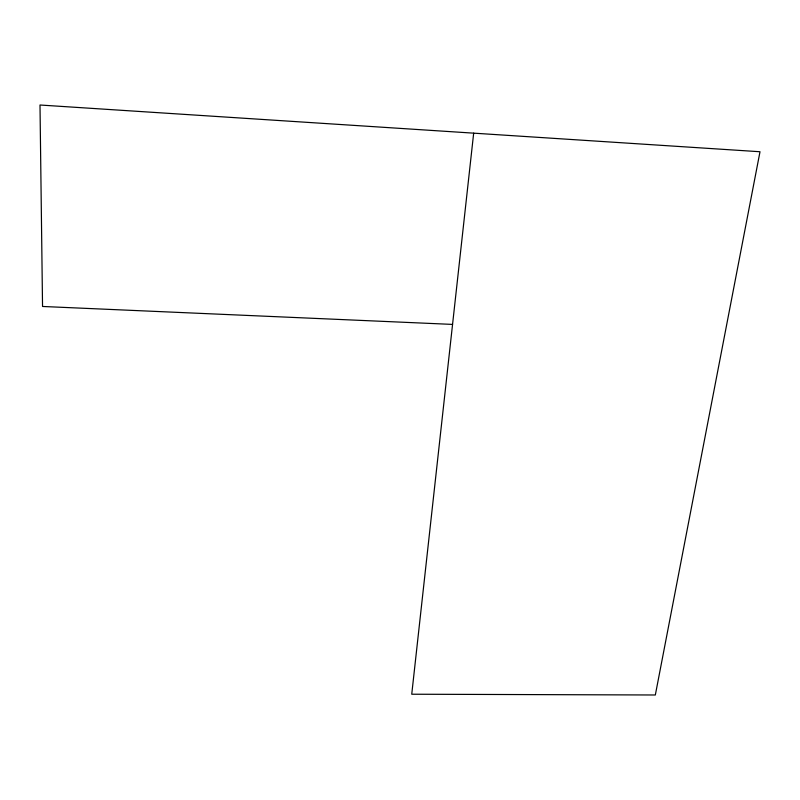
<?xml version="1.0" encoding="UTF-8"?>
<svg xmlns="http://www.w3.org/2000/svg" width="800" height="800" viewBox="0 0 800 800"><rect width="100%" height="100%" fill="white"/><g stroke="black" fill="none" stroke-linecap="round" stroke-linejoin="round"><path stroke-width="1.2" d="M473.67 133.16L411.74 694.22L655.33 694.99L760 151.74L40 105.01L42.54 306.47L452.56 324.41"/></g></svg>
